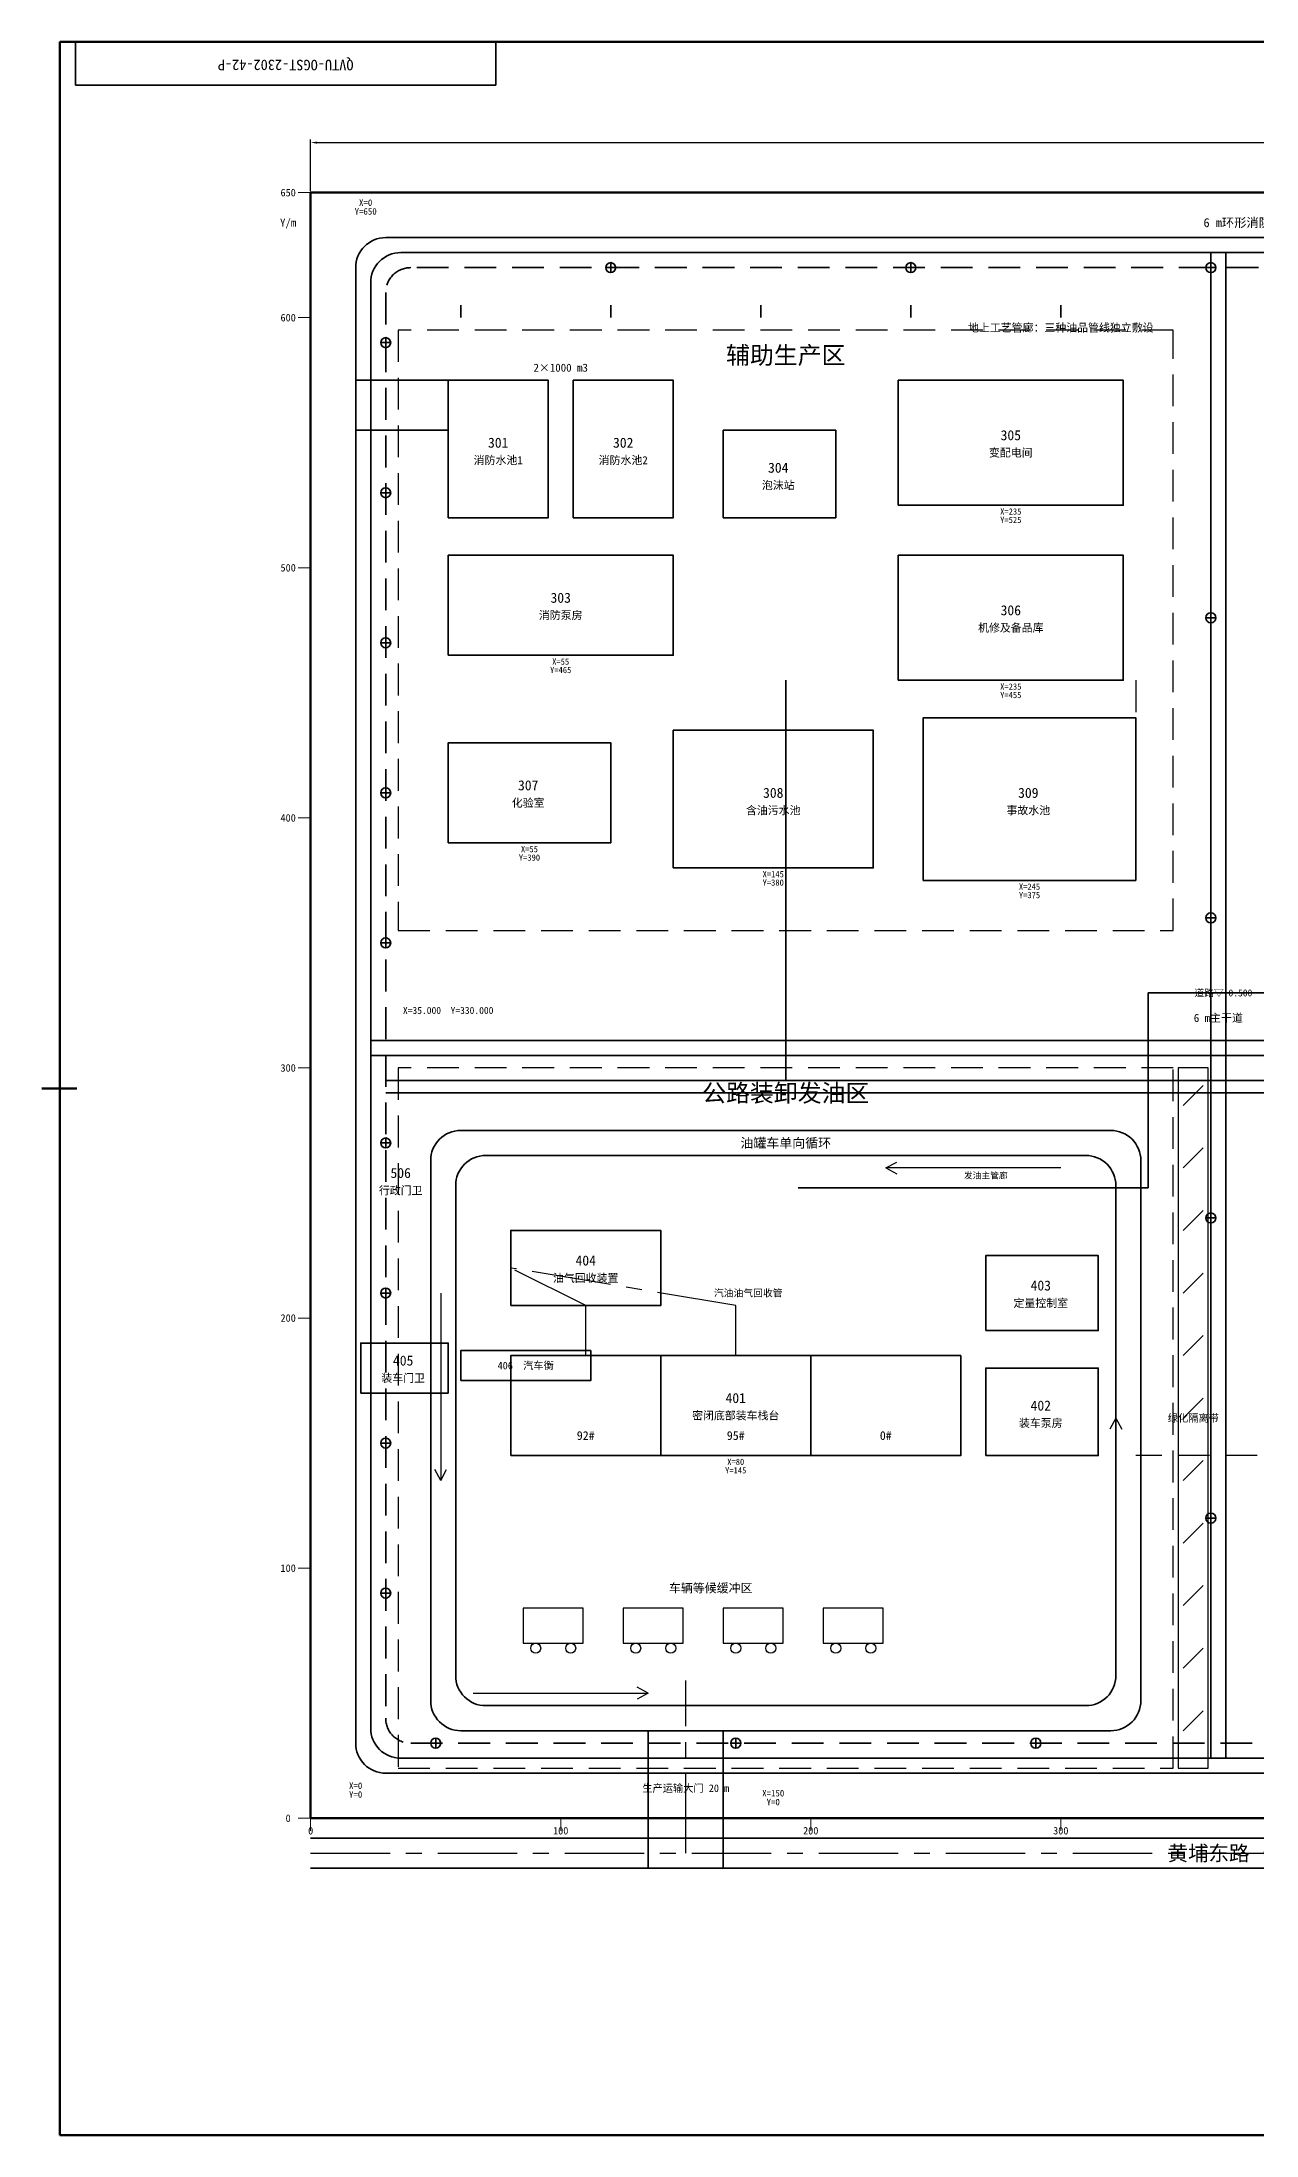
# Model space of a CAD drawing. Header units: millimetres. Extents: x -108 to 1121, y -88 to 762.
# Drawn here: x -108 to 378, y -82 to 755 of the extents above; entities that cross this region are included whole.
import ezdxf
from ezdxf.enums import TextEntityAlignment as Align

# ---------------------------------------------------------------- set-up
doc = ezdxf.new("R2010")
doc.units = ezdxf.units.MM
doc.linetypes.add('CENTER', pattern=[50.8, 31.75, -6.35, 6.35, -6.35])
doc.linetypes.add('DASHED', pattern=[19.05, 12.7, -6.35])
for name, color, linetype, lineweight in [('01-用地红线', 7, 'Continuous', 70), ('02-围墙', 7, 'Continuous', 50), ('03-道路', 7, 'Continuous', 35), ('06-建构筑物', 7, 'Continuous', 35), ('07-工艺管廊', 7, 'Continuous', 35), ('08-消防管网', 7, 'DASHED', 35), ('09-排水沟', 7, 'DASHED', 25), ('10-文字', 7, 'Continuous', 25), ('11-尺寸', 7, 'Continuous', 25), ('12-箭头', 7, 'Continuous', 25), ('13-中心线', 7, 'CENTER', 25), ('13-图框', 7, 'Continuous', 50), ('14-分区界线', 7, 'DASHED', 25), ('15-消防设施', 7, 'Continuous', 35), ('16-绿化', 7, 'Continuous', 25), ('17-车辆', 7, 'Continuous', 25), ('18-油气管', 7, 'CENTER', 25), ('20-坐标标注', 7, 'Continuous', 18)]:
    doc.layers.add(name, color=color, linetype=linetype, lineweight=lineweight)
doc.styles.add('QVTU-宋体', font='', dxfattribs={"width": 0.9})
doc.styles.add('QVTU-黑体', font='simhei.ttf', dxfattribs={"width": 0.95})
doc.styles.get("Standard").update_dxf_attribs({"font": ''})
doc.styles.get('QVTU-宋体').set_extended_font_data('SimSun')
doc.styles.get('Standard').set_extended_font_data('SimSun')
doc.dimstyles.new('ISO-25', dxfattribs={"dimtxt": 2.5, "dimasz": 2.5, "dimexe": 1.25, "dimexo": 0.625, "dimtad": 1, "dimtxsty": 'Standard', "dimcen": 2.5, "dimadec": 0, "dimazin": 0, "dimtfac": 1, "dimtmove": 0, "dimatfit": 3, "dimfxl": 1, "dimarcsym": 0})

# ---------------------------------------------------------------- blocks, each defined once
blk = doc.blocks.new('*D1')
at = {"layer": '11-尺寸', "color": 0, "lineweight": -2, "transparency": 16777216}
for p, q in [((0, 695.62), (0, 716.25)), ((2.5, 715), (797.5, 715)), ((800, 695.62), (800, 716.25))]:
    blk.add_line(p, q, dxfattribs=at)
at = {"layer": '11-尺寸', "color": 0, "transparency": 16777216}
for points in [[(2.5, 715.42), (2.5, 714.58), (0, 715)], [(797.5, 715.42), (797.5, 714.58), (800, 715)]]:
    blk.add_solid(points, dxfattribs=at)
at = {"layer": 'Defpoints', "color": 0, "transparency": 16777216}
for p in [(800, 715), (0, 695), (800, 695)]:
    blk.add_point(p, dxfattribs=at)
at = {"layer": '11-尺寸', "color": 0, "transparency": 16777216, "insert": (400, 716.88), "char_height": 2.5, "attachment_point": 5}
blk.add_mtext('800', dxfattribs=at)

msp = doc.modelspace()

# ---------------------------------------------------------------- linework, layer by layer
at = {"layer": '01-用地红线'}
msp.add_lwpolyline([(0, 45), (800, 45), (800, 695), (0, 695)], close=True, dxfattribs=at)
at = {"layer": '02-围墙'}
for p, q in [((800, 695), (0, 695)), ((0, 695), (0, 610)), ((0, 595), (0, 540)), ((0, 520), (0, 45)), ((0, 45), (800, 45))]:
    msp.add_line(p, q, dxfattribs=at)
at = {"layer": '03-道路'}
for p, q in [((360, 69), (360, 671)), ((366, 69), (366, 671)), ((24, 356), (776, 356)), ((24, 350), (776, 350)), ((135, 25), (135, 80)), ((165, 25), (165, 80)), ((0, 37), (800, 37)), ((0, 25), (800, 25))]:
    msp.add_line(p, q, dxfattribs=at)
for points in [[(18, 75, 0.4142136), (30, 63), (770, 63, 0.4142136), (782, 75), (782, 665, 0.4142136), (770, 677), (30, 677, 0.4142136), (18, 665)], [(24, 81, 0.4142136), (36, 69), (764, 69, 0.4142136), (776, 81), (776, 659, 0.4142136), (764, 671), (36, 671, 0.4142136), (24, 659)], [(48, 92, 0.4142136), (60, 80), (320, 80, 0.4142136), (332, 92), (332, 308, 0.4142136), (320, 320), (60, 320, 0.4142136), (48, 308)], [(58, 102, 0.4142136), (70, 90), (310, 90, 0.4142136), (322, 102), (322, 298, 0.4142136), (310, 310), (70, 310, 0.4142136), (58, 298)]]:
    msp.add_lwpolyline(points, format="xyb", close=True, dxfattribs=at)
at = {"layer": '06-建构筑物'}
for p, q in [((140, 190), (140, 230)), ((200, 190), (200, 230))]:
    msp.add_line(p, q, dxfattribs=at)
for points in [[(18, 600), (55, 600), (55, 620), (18, 620)], [(55, 565), (95, 565), (95, 620), (55, 620)], [(105, 565), (145, 565), (145, 620), (105, 620)], [(235, 570), (325, 570), (325, 620), (235, 620)], [(165, 565), (210, 565), (210, 600), (165, 600)], [(55, 510), (145, 510), (145, 550), (55, 550)], [(235, 500), (325, 500), (325, 550), (235, 550)], [(145, 425), (225, 425), (225, 480), (145, 480)], [(245, 420), (330, 420), (330, 485), (245, 485)], [(55, 435), (120, 435), (120, 475), (55, 475)], [(80, 250), (140, 250), (140, 280), (80, 280)], [(270, 240), (315, 240), (315, 270), (270, 270)], [(20, 215), (55, 215), (55, 235), (20, 235)], [(60, 220), (112, 220), (112, 232), (60, 232)], [(80, 190), (260, 190), (260, 230), (80, 230)], [(270, 190), (315, 190), (315, 225), (270, 225)]]:
    msp.add_lwpolyline(points, close=True, dxfattribs=at)
at = {"layer": '07-工艺管廊'}
for p, q in [((60, 645), (60, 650)), ((120, 645), (120, 650)), ((180, 645), (180, 650)), ((240, 645), (240, 650)), ((300, 645), (300, 650)), ((190, 340), (190, 500)), ((335, 297), (335, 375)), ((335, 375), (430, 375)), ((30, 340), (760, 340)), ((30, 335), (760, 335)), ((195, 297), (335, 297))]:
    msp.add_line(p, q, dxfattribs=at)
at = {"layer": '08-消防管网'}
for p, q in [((360, 85), (360, 655)), ((40, 350), (760, 350))]:
    msp.add_line(p, q, dxfattribs=at)
msp.add_lwpolyline([(30, 85, 0.4142136), (40, 75), (760, 75, 0.4142136), (770, 85), (770, 655, 0.4142136), (760, 665), (40, 665, 0.4142136), (30, 655)], format="xyb", close=True, dxfattribs=at)
at = {"layer": '09-排水沟'}
for p, q in [((330, 500), (330, 450)), ((550, 190), (330, 190))]:
    msp.add_line(p, q, dxfattribs=at)
at = {"layer": '10-文字'}
for p, q in [((-100.372, 755.276), (-100.372, -81.724)), ((1108.628, 755.276), (-100.372, 755.276))]:
    msp.add_line(p, q, dxfattribs=at)
at = {"layer": '12-箭头'}
for p, q in [((230, 305), (234.408, 307.36)), ((300, 305), (230, 305)), ((230, 305), (234.408, 302.64)), ((52, 255), (52, 180)), ((322, 205), (319.64, 200.592)), ((322, 135), (322, 205)), ((322, 205), (324.36, 200.592)), ((52, 180), (49.64, 184.408)), ((52, 180), (54.36, 184.408)), ((65, 95), (135, 95)), ((135, 95), (130.592, 97.36)), ((135, 95), (130.592, 92.64))]:
    msp.add_line(p, q, dxfattribs=at)
at = {"layer": '13-中心线'}
for p, q in [((150, 31), (150, 100)), ((0, 31), (800, 31))]:
    msp.add_line(p, q, dxfattribs=at)
at = {"layer": '13-图框', "lineweight": 70}
for p, q in [((1121.379, 755.276), (-100.372, 755.276)), ((-100.372, 755.276), (-100.372, -81.724)), ((-100.372, -81.724), (1121.379, -81.724))]:
    msp.add_line(p, q, dxfattribs=at)
at = {"layer": '13-图框', "lineweight": 35}
for p, q in [((-94, 738), (-94, 755.276)), ((74, 738), (74, 755.276)), ((-94, 738), (74, 738))]:
    msp.add_line(p, q, dxfattribs=at)
at = {"layer": '13-图框', "lineweight": 50}
msp.add_line((-107.5, 336.776), (-93.5, 336.776), dxfattribs=at)
at = {"layer": '14-分区界线'}
for points in [[(35, 400), (345, 400), (345, 640), (35, 640)], [(35, 65), (345, 65), (345, 345), (35, 345)]]:
    msp.add_lwpolyline(points, close=True, dxfattribs=at)
at = {"layer": '15-消防设施'}
for p, q in [((118, 665), (122, 665)), ((120, 663), (120, 667)), ((238, 665), (242, 665)), ((240, 663), (240, 667)), ((358, 665), (362, 665)), ((360, 663), (360, 667)), ((30, 633), (30, 637)), ((28, 635), (32, 635)), ((28, 575), (32, 575)), ((30, 573), (30, 577)), ((358, 525), (362, 525)), ((360, 523), (360, 527)), ((28, 515), (32, 515)), ((30, 513), (30, 517)), ((28, 455), (32, 455)), ((30, 453), (30, 457)), ((358, 405), (362, 405)), ((360, 403), (360, 407)), ((28, 395), (32, 395)), ((30, 393), (30, 397)), ((28, 315), (32, 315)), ((30, 313), (30, 317)), ((358, 285), (362, 285)), ((360, 283), (360, 287)), ((28, 255), (32, 255)), ((30, 253), (30, 257)), ((28, 195), (32, 195)), ((30, 193), (30, 197)), ((358, 165), (362, 165)), ((360, 163), (360, 167)), ((28, 135), (32, 135)), ((30, 133), (30, 137)), ((50, 73), (50, 77)), ((170, 73), (170, 77)), ((290, 73), (290, 77)), ((48, 75), (52, 75)), ((168, 75), (172, 75)), ((288, 75), (292, 75))]:
    msp.add_line(p, q, dxfattribs=at)
for centre in [(120, 665), (240, 665), (360, 665), (30, 635), (30, 575), (360, 525), (30, 515), (30, 455), (360, 405), (30, 395), (30, 315), (360, 285), (30, 255), (30, 195), (360, 165), (30, 135), (50, 75), (170, 75), (290, 75)]:
    msp.add_circle(centre, 2, dxfattribs=at)
at = {"layer": '16-绿化'}
for p, q in [((349, 330), (357, 338)), ((349, 305), (357, 313)), ((349, 280), (357, 288)), ((349, 255), (357, 263)), ((349, 230), (357, 238)), ((349, 205), (357, 213)), ((349, 180), (357, 188)), ((349, 155), (357, 163)), ((349, 130), (357, 138)), ((349, 105), (357, 113)), ((349, 80), (357, 88))]:
    msp.add_line(p, q, dxfattribs=at)
msp.add_lwpolyline([(347, 65), (359, 65), (359, 345), (347, 345)], close=True, dxfattribs=at)
at = {"layer": '17-车辆'}
for points in [[(85, 115), (109, 115), (109, 129), (85, 129)], [(125, 115), (149, 115), (149, 129), (125, 129)], [(165, 115), (189, 115), (189, 129), (165, 129)], [(205, 115), (229, 115), (229, 129), (205, 129)]]:
    msp.add_lwpolyline(points, close=True, dxfattribs=at)
for centre in [(90, 113), (104, 113), (130, 113), (144, 113), (170, 113), (184, 113), (210, 113), (224, 113)]:
    msp.add_circle(centre, 2, dxfattribs=at)
at = {"layer": '18-油气管'}
for p, q in [((110, 250), (80, 265)), ((170, 250), (80, 265)), ((110, 230), (110, 250)), ((170, 230), (170, 250))]:
    msp.add_line(p, q, dxfattribs=at)
at = {"layer": '20-坐标标注'}
for p, q in [((0, 695), (-5, 695)), ((0, 645), (-5, 645)), ((0, 545), (-5, 545)), ((0, 445), (-5, 445)), ((0, 345), (-5, 345)), ((0, 245), (-5, 245)), ((0, 145), (-5, 145)), ((0, 45), (-5, 45)), ((0, 45), (0, 40)), ((100, 45), (100, 40)), ((200, 45), (200, 40)), ((300, 45), (300, 40))]:
    msp.add_line(p, q, dxfattribs=at)

# ---------------------------------------------------------------- texts
at = {"layer": '10-文字', "style": 'QVTU-宋体'}
msp.add_text('QVTU-OGST-2302-42-P', height=4.2, rotation=180, dxfattribs=at).set_placement((-10, 746), align=Align.MIDDLE_CENTER)
at = {"layer": '10-文字'}
for s, height, style, p in [('6 m环形消防车道，内缘转弯半径R=12 m', 3.6, 'QVTU-宋体', (400, 683)), ('地上工艺管廊：三种油品管线独立敷设', 3.2, 'QVTU-宋体', (300, 641)), ('辅助生产区', 7, 'QVTU-黑体', (190, 630)), ('2×1000 m3', 3.2, 'QVTU-宋体', (100, 625)), ('301', 4, 'QVTU-宋体', (75, 595)), ('302', 4, 'QVTU-宋体', (125, 595)), ('305', 4, 'QVTU-宋体', (280, 598)), ('消防水池1', 3.2, 'QVTU-宋体', (75, 588)), ('消防水池2', 3.2, 'QVTU-宋体', (125, 588)), ('304', 4, 'QVTU-宋体', (187, 585)), ('变配电间', 3.2, 'QVTU-宋体', (280, 591)), ('泡沫站', 3.2, 'QVTU-宋体', (187, 578)), ('消防泵房', 3.2, 'QVTU-宋体', (100, 526)), ('303', 4, 'QVTU-宋体', (100, 533)), ('306', 4, 'QVTU-宋体', (280, 528)), ('机修及备品库', 3.2, 'QVTU-宋体', (280, 521)), ('化验室', 3.2, 'QVTU-宋体', (87, 451)), ('307', 4, 'QVTU-宋体', (87, 458)), ('308', 4, 'QVTU-宋体', (185, 455)), ('309', 4, 'QVTU-宋体', (287, 455)), ('含油污水池', 3.2, 'QVTU-宋体', (185, 448)), ('事故水池', 3.2, 'QVTU-宋体', (287, 448)), ('道路▽+0.500', 2.8, 'QVTU-宋体', (365, 375)), ('X=35.000  Y=330.000', 2.8, 'QVTU-宋体', (55, 368)), ('6 m主干道', 3.2, 'QVTU-宋体', (363, 365)), ('公路装卸发油区', 7, 'QVTU-黑体', (190, 335)), ('油罐车单向循环', 3.8, 'QVTU-宋体', (190, 315)), ('506', 4, 'QVTU-宋体', (36, 303)), ('发油主管廊', 2.5, 'QVTU-宋体', (270, 302)), ('行政门卫', 3.2, 'QVTU-宋体', (36, 296)), ('404', 4, 'QVTU-宋体', (110, 268)), ('油气回收装置', 3.2, 'QVTU-宋体', (110, 261)), ('403', 4, 'QVTU-宋体', (292, 258)), ('汽油油气回收管', 2.8, 'QVTU-宋体', (175, 255)), ('定量控制室', 3.2, 'QVTU-宋体', (292, 251)), ('405', 4, 'QVTU-宋体', (37, 228)), ('406  汽车衡', 3, 'QVTU-宋体', (86, 226)), ('装车门卫', 3.2, 'QVTU-宋体', (37, 221)), ('401', 4, 'QVTU-宋体', (170, 213)), ('402', 4, 'QVTU-宋体', (292, 210)), ('密闭底部装车栈台', 3.2, 'QVTU-宋体', (170, 206)), ('装车泵房', 3.2, 'QVTU-宋体', (292, 203)), ('绿化隔离带', 3, 'QVTU-宋体', (353, 205)), ('92#', 3.5, 'QVTU-宋体', (110, 198)), ('95#', 3.5, 'QVTU-宋体', (170, 198)), ('0#', 3.5, 'QVTU-宋体', (230, 198)), ('车辆等候缓冲区', 3.5, 'QVTU-黑体', (160, 137)), ('生产运输大门 20 m', 3, 'QVTU-宋体', (150, 57)), ('黄埔东路（东西向城市主干路）', 6, 'QVTU-宋体', (400, 31))]:
    msp.add_text(s, height=height, dxfattribs=dict(at, style=style)).set_placement(p, align=Align.MIDDLE_CENTER)
at = {"layer": '20-坐标标注', "style": 'QVTU-宋体'}
for s, height, p in [('650', 3, (-9, 695)), ('Y=650', 2.6, (22, 687.49)), ('X=0', 2.6, (22, 691)), ('Y/m', 3.2, (-9, 683)), ('600', 3, (-9, 645)), ('Y=525', 2.5, (280, 564.125)), ('X=235', 2.5, (280, 567.5)), ('500', 3, (-9, 545)), ('Y=465', 2.5, (100, 504.125)), ('X=55', 2.5, (100, 507.5)), ('Y=455', 2.5, (280, 494.125)), ('X=235', 2.5, (280, 497.5)), ('400', 3, (-9, 445)), ('Y=390', 2.5, (87.5, 429.125)), ('X=55', 2.5, (87.5, 432.5)), ('Y=380', 2.5, (185, 419.125)), ('X=145', 2.5, (185, 422.5)), ('X=245', 2.5, (287.5, 417.5)), ('Y=375', 2.5, (287.5, 414.125)), ('300', 3, (-9, 345)), ('200', 3, (-9, 245)), ('Y=145', 2.5, (170, 184.125)), ('X=80', 2.5, (170, 187.5)), ('100', 3, (-9, 145)), ('X=0', 2.6, (18, 58)), ('Y=0', 2.6, (18, 54.49)), ('X=150', 2.6, (185, 55)), ('Y=0', 2.6, (185, 51.49)), ('0', 3, (-9, 45)), ('0', 3, (0, 40)), ('100', 3, (100, 40)), ('200', 3, (200, 40)), ('300', 3, (300, 40))]:
    msp.add_text(s, height=height, dxfattribs=at).set_placement(p, align=Align.MIDDLE_CENTER)

# ---------------------------------------------------------------- dimensions: what is measured, and where the dimension line sits
at = {"layer": '11-尺寸'}
dim = msp.add_aligned_dim(p1=(0, 695), p2=(800, 695), distance=20, dimstyle='ISO-25', dxfattribs=at)
dim.commit()
dim.dimension.update_dxf_attribs({"geometry": '*D1', "text_midpoint": (400, 716.875)})

doc.saveas('drawing.dxf')
